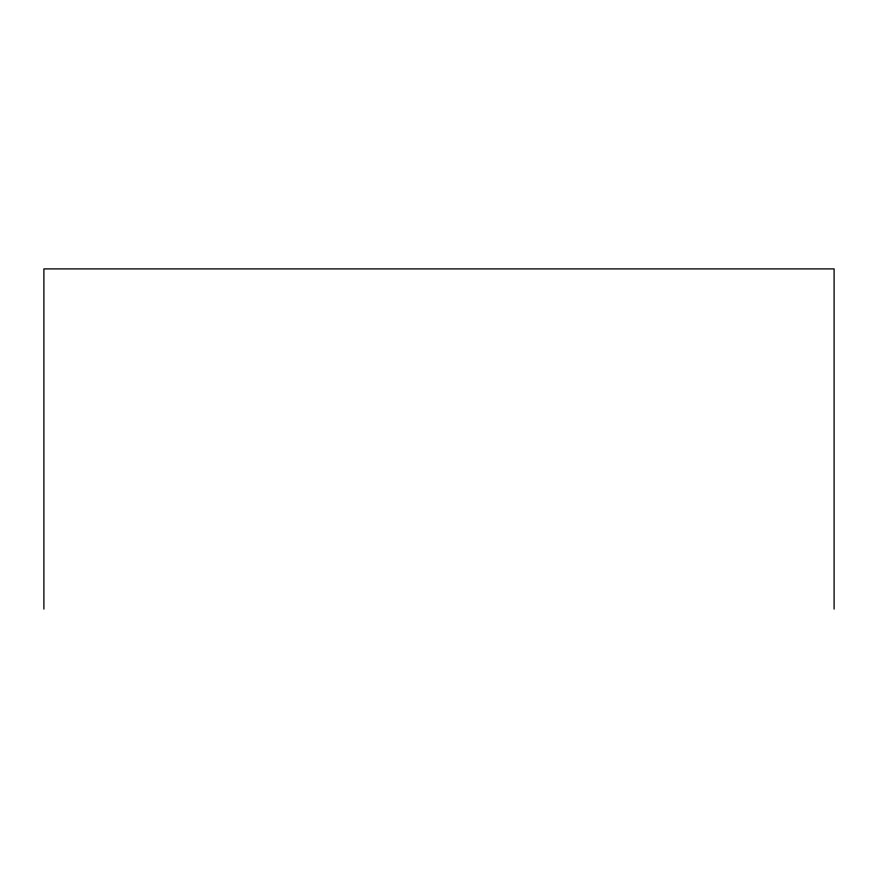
<?xml version="1.0" encoding="UTF-8"?>
<svg xmlns="http://www.w3.org/2000/svg" width="878" height="878" viewBox="0 0 878 878"><rect width="100%" height="100%" fill="white"/><g stroke="black" fill="none" stroke-linecap="round" stroke-linejoin="round"><path stroke-width="1.32" d="M834.1 609.102L834.1 268.898L43.9 268.898L43.9 609.102"/></g></svg>
